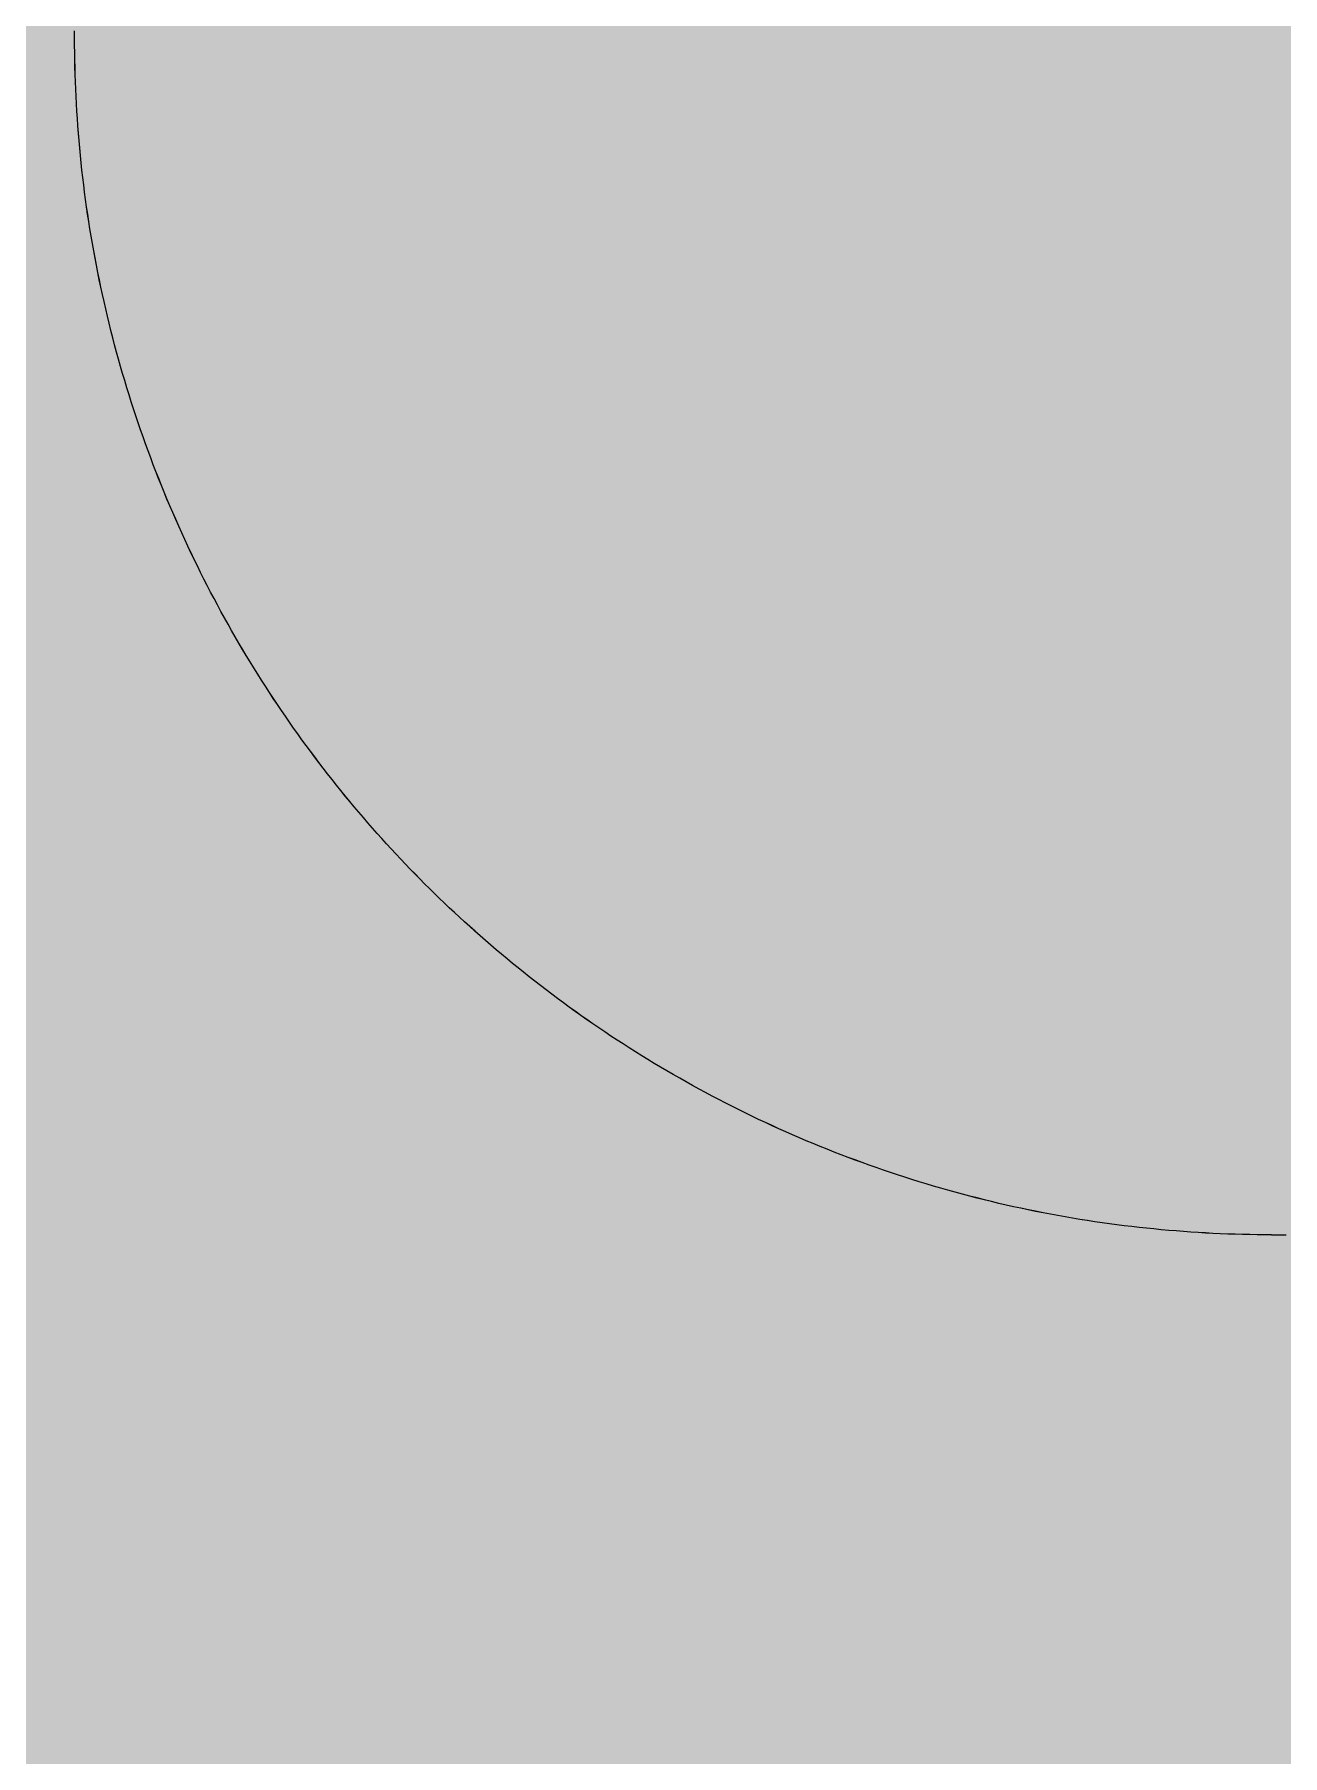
# Model space of a CAD drawing. Header units: millimetres. Extents: x 5622 to 8918, y 2044 to 6634.
# Drawn here: x 8590.204 to 8593.593, y 5255.662 to 5260.336 of the extents above; entities that cross this region are included whole.
import ezdxf

# ---------------------------------------------------------------- set-up
doc = ezdxf.new("R2010")
doc.units = ezdxf.units.MM
doc.linetypes.add('NASCOSTA', pattern=[9.525, 6.35, -3.175])
for name, color, linetype, lineweight in [('F_ARREDI', 7, 'Continuous', 5), ('F_FERRAMENTA', 253, 'Continuous', 5), ('F_MULTI laminato OPACO_retino', 1, 'Continuous', 5), ('F_Proiezioni', 253, 'NASCOSTA', 9)]:
    doc.layers.add(name, color=color, linetype=linetype, lineweight=lineweight)

# ---------------------------------------------------------------- blocks, each defined once
blk = doc.blocks.new("LIBRERIA_ingresso-living_sez._B.B'")
at = {"layer": 'F_MULTI laminato OPACO_retino', "true_color": 0x636466}
h = blk.add_hatch(color=251, dxfattribs=at)
h.dxf.hatch_style = 1
h.paths.add_polyline_path([(41313.1315, 11071.1262), (41913.1315, 11071.1262), (41913.1315, 13145.6262), (41313.1315, 13145.6262)])
at = {"layer": 'F_MULTI laminato OPACO_retino', "true_color": 0x939598}
h = blk.add_hatch(color=252, dxfattribs=at)
h.dxf.hatch_style = 1
h.paths.add_polyline_path([(41313.1315, 13145.6262), (41613.1315, 13145.6262), (41613.1315, 11071.1262), (41313.1315, 11071.1262)])
at = {"layer": 'F_Proiezioni', "color": 1}
for p, q in [((41585.8815, 12667.6259), (41585.8816, 12667.6458)), ((41585.8816, 12667.6061), (41585.8815, 12667.6259)), ((41585.8818, 12667.5863), (41585.8816, 12667.6061)), ((41585.8821, 12667.5665), (41585.8818, 12667.5863)), ((41585.8825, 12667.5466), (41585.8821, 12667.5665)), ((41585.8831, 12667.5267), (41585.8825, 12667.5466)), ((41585.8837, 12667.5068), (41585.8831, 12667.5267)), ((41585.8845, 12667.4869), (41585.8837, 12667.5068)), ((41585.8854, 12667.467), (41585.8845, 12667.4869)), ((41585.8865, 12667.4471), (41585.8854, 12667.467)), ((41585.8877, 12667.4272), (41585.8865, 12667.4471)), ((41585.8889, 12667.4072), (41585.8877, 12667.4272)), ((41585.8904, 12667.3873), (41585.8889, 12667.4072)), ((41585.8919, 12667.3673), (41585.8904, 12667.3873)), ((41585.8935, 12667.3474), (41585.8919, 12667.3673)), ((41585.8953, 12667.3274), (41585.8935, 12667.3474)), ((41585.8972, 12667.3075), (41585.8953, 12667.3274)), ((41585.8993, 12667.2875), (41585.8972, 12667.3075)), ((41585.9014, 12667.2675), (41585.8993, 12667.2875)), ((41585.9037, 12667.2476), (41585.9014, 12667.2675)), ((41585.9061, 12667.2276), (41585.9037, 12667.2476)), ((41585.9086, 12667.2077), (41585.9061, 12667.2276)), ((41585.9112, 12667.1878), (41585.9086, 12667.2077)), ((41585.914, 12667.1678), (41585.9112, 12667.1878)), ((41585.9169, 12667.1479), (41585.914, 12667.1678)), ((41585.9199, 12667.128), (41585.9169, 12667.1479)), ((41585.9231, 12667.1081), (41585.9199, 12667.128)), ((41585.9263, 12667.0883), (41585.9231, 12667.1081)), ((41585.9297, 12667.0684), (41585.9263, 12667.0883)), ((41585.9332, 12667.0486), (41585.9297, 12667.0684)), ((41585.9369, 12667.0287), (41585.9332, 12667.0486)), ((41585.9406, 12667.0089), (41585.9369, 12667.0287)), ((41585.9445, 12666.9892), (41585.9406, 12667.0089)), ((41585.9485, 12666.9694), (41585.9445, 12666.9892)), ((41585.9527, 12666.9497), (41585.9485, 12666.9694)), ((41585.9569, 12666.93), (41585.9527, 12666.9497)), ((41585.9613, 12666.9103), (41585.9569, 12666.93)), ((41585.9658, 12666.8906), (41585.9613, 12666.9103)), ((41585.9704, 12666.871), (41585.9658, 12666.8906)), ((41585.9752, 12666.8514), (41585.9704, 12666.871)), ((41585.9801, 12666.8318), (41585.9752, 12666.8514)), ((41585.9851, 12666.8123), (41585.9801, 12666.8318)), ((41585.9902, 12666.7928), (41585.9851, 12666.8123)), ((41585.9954, 12666.7733), (41585.9902, 12666.7928)), ((41586.0008, 12666.7539), (41585.9954, 12666.7733)), ((41586.0062, 12666.7345), (41586.0008, 12666.7539)), ((41586.0118, 12666.7151), (41586.0062, 12666.7345)), ((41586.0175, 12666.6958), (41586.0118, 12666.7151)), ((41586.0233, 12666.6765), (41586.0175, 12666.6958)), ((41586.0293, 12666.6573), (41586.0233, 12666.6765)), ((41586.0354, 12666.6381), (41586.0293, 12666.6573)), ((41586.0415, 12666.6189), (41586.0354, 12666.6381)), ((41586.0478, 12666.5998), (41586.0415, 12666.6189)), ((41586.0542, 12666.5807), (41586.0478, 12666.5998)), ((41586.0608, 12666.5617), (41586.0542, 12666.5807)), ((41586.0674, 12666.5427), (41586.0608, 12666.5617)), ((41586.0742, 12666.5238), (41586.0674, 12666.5427)), ((41586.081, 12666.5049), (41586.0742, 12666.5238)), ((41586.088, 12666.4861), (41586.081, 12666.5049)), ((41586.0951, 12666.4673), (41586.088, 12666.4861)), ((41586.1023, 12666.4486), (41586.0951, 12666.4673)), ((41586.1096, 12666.4299), (41586.1023, 12666.4486)), ((41586.1171, 12666.4113), (41586.1096, 12666.4299)), ((41586.1246, 12666.3927), (41586.1171, 12666.4113)), ((41586.1323, 12666.3742), (41586.1246, 12666.3927)), ((41586.14, 12666.3558), (41586.1323, 12666.3742)), ((41586.1479, 12666.3374), (41586.14, 12666.3558)), ((41586.1559, 12666.319), (41586.1479, 12666.3374)), ((41586.164, 12666.3008), (41586.1559, 12666.319)), ((41586.1722, 12666.2826), (41586.164, 12666.3008)), ((41586.1805, 12666.2644), (41586.1722, 12666.2826)), ((41586.1889, 12666.2463), (41586.1805, 12666.2644)), ((41586.1974, 12666.2283), (41586.1889, 12666.2463)), ((41586.2061, 12666.2103), (41586.1974, 12666.2283)), ((41586.2148, 12666.1924), (41586.2061, 12666.2103)), ((41586.2236, 12666.1746), (41586.2148, 12666.1924)), ((41586.2326, 12666.1568), (41586.2236, 12666.1746)), ((41586.2416, 12666.1391), (41586.2326, 12666.1568)), ((41586.2508, 12666.1215), (41586.2416, 12666.1391)), ((41586.26, 12666.1039), (41586.2508, 12666.1215)), ((41586.2693, 12666.0864), (41586.26, 12666.1039)), ((41586.2788, 12666.069), (41586.2693, 12666.0864)), ((41586.2883, 12666.0516), (41586.2788, 12666.069)), ((41586.298, 12666.0343), (41586.2883, 12666.0516)), ((41586.3077, 12666.0171), (41586.298, 12666.0343)), ((41586.3175, 12666), (41586.3077, 12666.0171)), ((41586.3275, 12665.9829), (41586.3175, 12666)), ((41586.3375, 12665.9659), (41586.3275, 12665.9829)), ((41586.3476, 12665.949), (41586.3375, 12665.9659)), ((41586.3578, 12665.9321), (41586.3476, 12665.949)), ((41586.3681, 12665.9154), (41586.3578, 12665.9321)), ((41586.3785, 12665.8987), (41586.3681, 12665.9154)), ((41586.389, 12665.8821), (41586.3785, 12665.8987)), ((41586.3996, 12665.8656), (41586.389, 12665.8821)), ((41586.4103, 12665.8491), (41586.3996, 12665.8656)), ((41586.421, 12665.8327), (41586.4103, 12665.8491)), ((41586.4319, 12665.8165), (41586.421, 12665.8327)), ((41586.4428, 12665.8002), (41586.4319, 12665.8165)), ((41586.4538, 12665.7841), (41586.4428, 12665.8002)), ((41586.4649, 12665.7681), (41586.4538, 12665.7841)), ((41586.4761, 12665.7522), (41586.4649, 12665.7681)), ((41586.4874, 12665.7363), (41586.4761, 12665.7522)), ((41586.4987, 12665.7205), (41586.4874, 12665.7363)), ((41586.5101, 12665.7048), (41586.4987, 12665.7205)), ((41586.5217, 12665.6892), (41586.5101, 12665.7048)), ((41586.5332, 12665.6737), (41586.5217, 12665.6892)), ((41586.5449, 12665.6583), (41586.5332, 12665.6737)), ((41586.5567, 12665.6429), (41586.5449, 12665.6583)), ((41586.5685, 12665.6277), (41586.5567, 12665.6429)), ((41586.5804, 12665.6125), (41586.5685, 12665.6277)), ((41586.5923, 12665.5975), (41586.5804, 12665.6125)), ((41586.6044, 12665.5825), (41586.5923, 12665.5975)), ((41586.6165, 12665.5676), (41586.6044, 12665.5825)), ((41586.6286, 12665.5528), (41586.6165, 12665.5676)), ((41586.6409, 12665.5382), (41586.6286, 12665.5528)), ((41586.6532, 12665.5236), (41586.6409, 12665.5382)), ((41586.6656, 12665.5091), (41586.6532, 12665.5236)), ((41586.678, 12665.4947), (41586.6656, 12665.5091)), ((41586.6905, 12665.4803), (41586.678, 12665.4947)), ((41586.7031, 12665.4661), (41586.6905, 12665.4803)), ((41586.7157, 12665.452), (41586.7031, 12665.4661)), ((41586.7284, 12665.438), (41586.7157, 12665.452)), ((41586.7411, 12665.4241), (41586.7284, 12665.438)), ((41586.7539, 12665.4103), (41586.7411, 12665.4241)), ((41586.7668, 12665.3965), (41586.7539, 12665.4103)), ((41586.7797, 12665.3829), (41586.7668, 12665.3965)), ((41586.7926, 12665.3694), (41586.7797, 12665.3829)), ((41586.8056, 12665.356), (41586.7926, 12665.3694)), ((41586.8187, 12665.3427), (41586.8056, 12665.356)), ((41586.8318, 12665.3295), (41586.8187, 12665.3427)), ((41586.845, 12665.3163), (41586.8318, 12665.3295)), ((41586.8583, 12665.3033), (41586.845, 12665.3163)), ((41586.8717, 12665.2902), (41586.8583, 12665.3033)), ((41586.8852, 12665.2772), (41586.8717, 12665.2902)), ((41586.8988, 12665.2643), (41586.8852, 12665.2772)), ((41586.9126, 12665.2514), (41586.8988, 12665.2643)), ((41586.9264, 12665.2385), (41586.9126, 12665.2514)), ((41586.9403, 12665.2257), (41586.9264, 12665.2385)), ((41586.9544, 12665.213), (41586.9403, 12665.2257)), ((41586.9685, 12665.2003), (41586.9544, 12665.213)), ((41586.9828, 12665.1877), (41586.9685, 12665.2003)), ((41586.9971, 12665.1751), (41586.9828, 12665.1877)), ((41587.0116, 12665.1626), (41586.9971, 12665.1751)), ((41587.0261, 12665.1502), (41587.0116, 12665.1626)), ((41587.0408, 12665.1378), (41587.0261, 12665.1502)), ((41587.0555, 12665.1255), (41587.0408, 12665.1378)), ((41587.0704, 12665.1132), (41587.0555, 12665.1255)), ((41587.0854, 12665.101), (41587.0704, 12665.1132)), ((41587.1004, 12665.0889), (41587.0854, 12665.101)), ((41587.1156, 12665.0768), (41587.1004, 12665.0889)), ((41587.1308, 12665.0648), (41587.1156, 12665.0768)), ((41587.1462, 12665.0529), (41587.1308, 12665.0648)), ((41587.1616, 12665.041), (41587.1462, 12665.0529)), ((41587.1772, 12665.0293), (41587.1616, 12665.041)), ((41587.1928, 12665.0176), (41587.1772, 12665.0293)), ((41587.2085, 12665.0059), (41587.1928, 12665.0176)), ((41587.2243, 12664.9944), (41587.2085, 12665.0059)), ((41587.2403, 12664.9829), (41587.2243, 12664.9944)), ((41587.2563, 12664.9715), (41587.2403, 12664.9829)), ((41587.2724, 12664.9602), (41587.2563, 12664.9715)), ((41587.2886, 12664.949), (41587.2724, 12664.9602)), ((41587.3048, 12664.9379), (41587.2886, 12664.949)), ((41587.3212, 12664.9268), (41587.3048, 12664.9379)), ((41587.3377, 12664.9159), (41587.3212, 12664.9268)), ((41587.3542, 12664.905), (41587.3377, 12664.9159)), ((41587.3709, 12664.8942), (41587.3542, 12664.905)), ((41587.3876, 12664.8835), (41587.3709, 12664.8942)), ((41587.4044, 12664.8729), (41587.3876, 12664.8835)), ((41587.4213, 12664.8623), (41587.4044, 12664.8729)), ((41587.4383, 12664.8519), (41587.4213, 12664.8623)), ((41587.4553, 12664.8416), (41587.4383, 12664.8519)), ((41587.4725, 12664.8313), (41587.4553, 12664.8416)), ((41587.4897, 12664.8212), (41587.4725, 12664.8313)), ((41587.507, 12664.8111), (41587.4897, 12664.8212)), ((41587.5244, 12664.8012), (41587.507, 12664.8111)), ((41587.5418, 12664.7913), (41587.5244, 12664.8012)), ((41587.5594, 12664.7816), (41587.5418, 12664.7913)), ((41587.577, 12664.7719), (41587.5594, 12664.7816)), ((41587.5947, 12664.7623), (41587.577, 12664.7719)), ((41587.6124, 12664.7529), (41587.5947, 12664.7623)), ((41587.6303, 12664.7435), (41587.6124, 12664.7529)), ((41587.6482, 12664.7343), (41587.6303, 12664.7435)), ((41587.6661, 12664.7251), (41587.6482, 12664.7343)), ((41587.6842, 12664.7161), (41587.6661, 12664.7251)), ((41587.7023, 12664.7071), (41587.6842, 12664.7161)), ((41587.7204, 12664.6983), (41587.7023, 12664.7071)), ((41587.7387, 12664.6896), (41587.7204, 12664.6983)), ((41587.757, 12664.6809), (41587.7387, 12664.6896)), ((41587.7754, 12664.6724), (41587.757, 12664.6809)), ((41587.7938, 12664.664), (41587.7754, 12664.6724)), ((41587.8123, 12664.6557), (41587.7938, 12664.664)), ((41587.8309, 12664.6476), (41587.8123, 12664.6557)), ((41587.8495, 12664.6395), (41587.8309, 12664.6476)), ((41587.8682, 12664.6316), (41587.8495, 12664.6395)), ((41587.8869, 12664.6237), (41587.8682, 12664.6316)), ((41587.9057, 12664.616), (41587.8869, 12664.6237)), ((41587.9246, 12664.6084), (41587.9057, 12664.616)), ((41587.9435, 12664.6009), (41587.9246, 12664.6084)), ((41587.9625, 12664.5935), (41587.9435, 12664.6009)), ((41587.9815, 12664.5863), (41587.9625, 12664.5935)), ((41588.0006, 12664.5791), (41587.9815, 12664.5863)), ((41588.0197, 12664.5721), (41588.0006, 12664.5791)), ((41588.0389, 12664.5652), (41588.0197, 12664.5721)), ((41588.0581, 12664.5584), (41588.0389, 12664.5652)), ((41588.0774, 12664.5517), (41588.0581, 12664.5584)), ((41588.0967, 12664.5452), (41588.0774, 12664.5517)), ((41588.1161, 12664.5387), (41588.0967, 12664.5452)), ((41588.1355, 12664.5324), (41588.1161, 12664.5387)), ((41588.1549, 12664.5262), (41588.1355, 12664.5324)), ((41588.1744, 12664.5201), (41588.1549, 12664.5262)), ((41588.194, 12664.5142), (41588.1744, 12664.5201)), ((41588.2135, 12664.5083), (41588.194, 12664.5142)), ((41588.2332, 12664.5026), (41588.2135, 12664.5083)), ((41588.2528, 12664.497), (41588.2332, 12664.5026)), ((41588.2725, 12664.4916), (41588.2528, 12664.497)), ((41588.2922, 12664.4862), (41588.2725, 12664.4916)), ((41588.3119, 12664.481), (41588.2922, 12664.4862)), ((41588.3317, 12664.4759), (41588.3119, 12664.481)), ((41588.3515, 12664.471), (41588.3317, 12664.4759)), ((41588.3714, 12664.4661), (41588.3515, 12664.471)), ((41588.3912, 12664.4614), (41588.3714, 12664.4661)), ((41588.4111, 12664.4568), (41588.3912, 12664.4614)), ((41588.431, 12664.4523), (41588.4111, 12664.4568)), ((41588.451, 12664.448), (41588.431, 12664.4523)), ((41588.4709, 12664.4438), (41588.451, 12664.448)), ((41588.4909, 12664.4397), (41588.4709, 12664.4438)), ((41588.5109, 12664.4358), (41588.4909, 12664.4397)), ((41588.5309, 12664.4319), (41588.5109, 12664.4358)), ((41588.5509, 12664.4282), (41588.5309, 12664.4319)), ((41588.5709, 12664.4247), (41588.5509, 12664.4282)), ((41588.591, 12664.4212), (41588.5709, 12664.4247)), ((41588.6111, 12664.4179), (41588.591, 12664.4212)), ((41588.6311, 12664.4147), (41588.6111, 12664.4179)), ((41588.6512, 12664.4117), (41588.6311, 12664.4147)), ((41588.6713, 12664.4087), (41588.6512, 12664.4117)), ((41588.6914, 12664.4059), (41588.6713, 12664.4087)), ((41588.7115, 12664.4033), (41588.6914, 12664.4059)), ((41588.7316, 12664.4007), (41588.7115, 12664.4033)), ((41588.7517, 12664.3983), (41588.7316, 12664.4007)), ((41588.7718, 12664.396), (41588.7517, 12664.3983)), ((41588.7919, 12664.3938), (41588.7718, 12664.396)), ((41588.812, 12664.3918), (41588.7919, 12664.3938)), ((41588.832, 12664.3898), (41588.812, 12664.3918)), ((41588.8521, 12664.388), (41588.832, 12664.3898)), ((41588.8722, 12664.3864), (41588.8521, 12664.388)), ((41588.8922, 12664.3848), (41588.8722, 12664.3864)), ((41588.9123, 12664.3834), (41588.8922, 12664.3848)), ((41588.9323, 12664.3821), (41588.9123, 12664.3834)), ((41588.9523, 12664.3809), (41588.9323, 12664.3821)), ((41588.9723, 12664.3799), (41588.9523, 12664.3809)), ((41588.9923, 12664.379), (41588.9723, 12664.3799)), ((41589.0123, 12664.3782), (41588.9923, 12664.379)), ((41589.0322, 12664.3775), (41589.0123, 12664.3782)), ((41589.0521, 12664.3769), (41589.0322, 12664.3775)), ((41589.072, 12664.3765), (41589.0521, 12664.3769)), ((41589.0919, 12664.3762), (41589.072, 12664.3765)), ((41589.1117, 12664.376), (41589.0919, 12664.3762)), ((41589.1315, 12664.3759), (41589.1117, 12664.376)), ((41589.1315, 12664.3759), (41589.1513, 12664.376)), ((41589.1513, 12664.376), (41589.1712, 12664.3762))]:
    blk.add_line(p, q, dxfattribs=at)

msp = doc.modelspace()

# ---------------------------------------------------------------- linework, layer by layer
at = {"layer": 'F_FERRAMENTA', "linetype": 'NASCOSTA'}
for p, q in [((8590.3128, 5260.3265), (8590.3128, 5260.3463)), ((8590.3128, 5260.3067), (8590.3128, 5260.3265)), ((8590.313, 5260.2869), (8590.3128, 5260.3067)), ((8590.3133, 5260.267), (8590.313, 5260.2869)), ((8590.3138, 5260.2472), (8590.3133, 5260.267)), ((8590.3143, 5260.2273), (8590.3138, 5260.2472)), ((8590.315, 5260.2074), (8590.3143, 5260.2273)), ((8590.3158, 5260.1875), (8590.315, 5260.2074)), ((8590.3167, 5260.1676), (8590.3158, 5260.1875)), ((8590.3177, 5260.1476), (8590.3167, 5260.1676)), ((8590.3189, 5260.1277), (8590.3177, 5260.1476)), ((8590.3202, 5260.1078), (8590.3189, 5260.1277)), ((8590.3216, 5260.0878), (8590.3202, 5260.1078)), ((8590.3231, 5260.0679), (8590.3216, 5260.0878)), ((8590.3248, 5260.0479), (8590.3231, 5260.0679)), ((8590.3266, 5260.028), (8590.3248, 5260.0479)), ((8590.3285, 5260.008), (8590.3266, 5260.028)), ((8590.3305, 5259.988), (8590.3285, 5260.008)), ((8590.3326, 5259.9681), (8590.3305, 5259.988)), ((8590.3349, 5259.9481), (8590.3326, 5259.9681)), ((8590.3373, 5259.9282), (8590.3349, 5259.9481)), ((8590.3398, 5259.9083), (8590.3373, 5259.9282)), ((8590.3425, 5259.8883), (8590.3398, 5259.9083)), ((8590.3453, 5259.8684), (8590.3425, 5259.8883)), ((8590.3482, 5259.8485), (8590.3453, 5259.8684)), ((8590.3512, 5259.8286), (8590.3482, 5259.8485)), ((8590.3543, 5259.8087), (8590.3512, 5259.8286)), ((8590.3576, 5259.7888), (8590.3543, 5259.8087)), ((8590.361, 5259.769), (8590.3576, 5259.7888)), ((8590.3645, 5259.7491), (8590.361, 5259.769)), ((8590.3681, 5259.7293), (8590.3645, 5259.7491)), ((8590.3719, 5259.7095), (8590.3681, 5259.7293)), ((8590.3758, 5259.6897), (8590.3719, 5259.7095)), ((8590.3798, 5259.67), (8590.3758, 5259.6897)), ((8590.3839, 5259.6502), (8590.3798, 5259.67)), ((8590.3882, 5259.6305), (8590.3839, 5259.6502)), ((8590.3926, 5259.6108), (8590.3882, 5259.6305)), ((8590.3971, 5259.5912), (8590.3926, 5259.6108)), ((8590.4017, 5259.5715), (8590.3971, 5259.5912)), ((8590.4064, 5259.5519), (8590.4017, 5259.5715)), ((8590.4113, 5259.5324), (8590.4064, 5259.5519)), ((8590.4163, 5259.5128), (8590.4113, 5259.5324)), ((8590.4214, 5259.4933), (8590.4163, 5259.5128)), ((8590.4266, 5259.4739), (8590.4214, 5259.4933)), ((8590.432, 5259.4544), (8590.4266, 5259.4739)), ((8590.4375, 5259.435), (8590.432, 5259.4544)), ((8590.4431, 5259.4157), (8590.4375, 5259.435)), ((8590.4488, 5259.3963), (8590.4431, 5259.4157)), ((8590.4546, 5259.377), (8590.4488, 5259.3963)), ((8590.4605, 5259.3578), (8590.4546, 5259.377)), ((8590.4666, 5259.3386), (8590.4605, 5259.3578)), ((8590.4728, 5259.3194), (8590.4666, 5259.3386)), ((8590.4791, 5259.3003), (8590.4728, 5259.3194)), ((8590.4855, 5259.2813), (8590.4791, 5259.3003)), ((8590.492, 5259.2622), (8590.4855, 5259.2813)), ((8590.4986, 5259.2432), (8590.492, 5259.2622)), ((8590.5054, 5259.2243), (8590.4986, 5259.2432)), ((8590.5123, 5259.2054), (8590.5054, 5259.2243)), ((8590.5192, 5259.1866), (8590.5123, 5259.2054)), ((8590.5263, 5259.1678), (8590.5192, 5259.1866)), ((8590.5336, 5259.1491), (8590.5263, 5259.1678)), ((8590.5409, 5259.1304), (8590.5336, 5259.1491)), ((8590.5483, 5259.1118), (8590.5409, 5259.1304)), ((8590.5558, 5259.0933), (8590.5483, 5259.1118)), ((8590.5635, 5259.0748), (8590.5558, 5259.0933)), ((8590.5713, 5259.0563), (8590.5635, 5259.0748)), ((8590.5791, 5259.0379), (8590.5713, 5259.0563)), ((8590.5871, 5259.0196), (8590.5791, 5259.0379)), ((8590.5952, 5259.0013), (8590.5871, 5259.0196)), ((8590.6034, 5258.9831), (8590.5952, 5259.0013)), ((8590.6117, 5258.965), (8590.6034, 5258.9831)), ((8590.6201, 5258.9469), (8590.6117, 5258.965)), ((8590.6287, 5258.9288), (8590.6201, 5258.9469)), ((8590.6373, 5258.9109), (8590.6287, 5258.9288)), ((8590.646, 5258.893), (8590.6373, 5258.9109)), ((8590.6549, 5258.8751), (8590.646, 5258.893)), ((8590.6638, 5258.8574), (8590.6549, 5258.8751)), ((8590.6729, 5258.8397), (8590.6638, 5258.8574)), ((8590.682, 5258.822), (8590.6729, 5258.8397)), ((8590.6912, 5258.8045), (8590.682, 5258.822)), ((8590.7006, 5258.787), (8590.6912, 5258.8045)), ((8590.71, 5258.7695), (8590.7006, 5258.787)), ((8590.7196, 5258.7522), (8590.71, 5258.7695)), ((8590.7292, 5258.7349), (8590.7196, 5258.7522)), ((8590.739, 5258.7177), (8590.7292, 5258.7349)), ((8590.7488, 5258.7005), (8590.739, 5258.7177)), ((8590.7587, 5258.6835), (8590.7488, 5258.7005)), ((8590.7687, 5258.6665), (8590.7587, 5258.6835)), ((8590.7789, 5258.6495), (8590.7687, 5258.6665)), ((8590.7891, 5258.6327), (8590.7789, 5258.6495)), ((8590.7994, 5258.6159), (8590.7891, 5258.6327)), ((8590.8098, 5258.5992), (8590.7994, 5258.6159)), ((8590.8203, 5258.5826), (8590.8098, 5258.5992)), ((8590.8308, 5258.5661), (8590.8203, 5258.5826)), ((8590.8415, 5258.5497), (8590.8308, 5258.5661)), ((8590.8523, 5258.5333), (8590.8415, 5258.5497)), ((8590.8631, 5258.517), (8590.8523, 5258.5333)), ((8590.874, 5258.5008), (8590.8631, 5258.517)), ((8590.885, 5258.4847), (8590.874, 5258.5008)), ((8590.8962, 5258.4686), (8590.885, 5258.4847)), ((8590.9073, 5258.4527), (8590.8962, 5258.4686)), ((8590.9186, 5258.4368), (8590.9073, 5258.4527)), ((8590.93, 5258.4211), (8590.9186, 5258.4368)), ((8590.9414, 5258.4054), (8590.93, 5258.4211)), ((8590.9529, 5258.3898), (8590.9414, 5258.4054)), ((8590.9645, 5258.3743), (8590.9529, 5258.3898)), ((8590.9762, 5258.3588), (8590.9645, 5258.3743)), ((8590.9879, 5258.3435), (8590.9762, 5258.3588)), ((8590.9997, 5258.3282), (8590.9879, 5258.3435)), ((8591.0116, 5258.3131), (8590.9997, 5258.3282)), ((8591.0236, 5258.298), (8591.0116, 5258.3131)), ((8591.0356, 5258.2831), (8591.0236, 5258.298)), ((8591.0477, 5258.2682), (8591.0356, 5258.2831)), ((8591.0599, 5258.2534), (8591.0477, 5258.2682)), ((8591.0721, 5258.2387), (8591.0599, 5258.2534)), ((8591.0844, 5258.2241), (8591.0721, 5258.2387)), ((8591.0968, 5258.2096), (8591.0844, 5258.2241)), ((8591.1092, 5258.1952), (8591.0968, 5258.2096)), ((8591.1217, 5258.1809), (8591.1092, 5258.1952)), ((8591.1343, 5258.1667), (8591.1217, 5258.1809)), ((8591.1469, 5258.1526), (8591.1343, 5258.1667)), ((8591.1596, 5258.1385), (8591.1469, 5258.1526)), ((8591.1724, 5258.1246), (8591.1596, 5258.1385)), ((8591.1851, 5258.1108), (8591.1724, 5258.1246)), ((8591.198, 5258.0971), (8591.1851, 5258.1108)), ((8591.2109, 5258.0835), (8591.198, 5258.0971)), ((8591.2239, 5258.0699), (8591.2109, 5258.0835)), ((8591.2369, 5258.0565), (8591.2239, 5258.0699)), ((8591.2499, 5258.0432), (8591.2369, 5258.0565)), ((8591.2631, 5258.03), (8591.2499, 5258.0432)), ((8591.2762, 5258.0169), (8591.2631, 5258.03)), ((8591.2895, 5258.0038), (8591.2762, 5258.0169)), ((8591.3029, 5257.9908), (8591.2895, 5258.0038)), ((8591.3165, 5257.9778), (8591.3029, 5257.9908)), ((8591.3301, 5257.9648), (8591.3165, 5257.9778)), ((8591.3438, 5257.9519), (8591.3301, 5257.9648)), ((8591.3576, 5257.9391), (8591.3438, 5257.9519)), ((8591.3716, 5257.9263), (8591.3576, 5257.9391)), ((8591.3856, 5257.9136), (8591.3716, 5257.9263)), ((8591.3998, 5257.9009), (8591.3856, 5257.9136)), ((8591.414, 5257.8882), (8591.3998, 5257.9009)), ((8591.4284, 5257.8757), (8591.414, 5257.8882)), ((8591.4428, 5257.8632), (8591.4284, 5257.8757)), ((8591.4574, 5257.8507), (8591.4428, 5257.8632)), ((8591.472, 5257.8383), (8591.4574, 5257.8507)), ((8591.4868, 5257.826), (8591.472, 5257.8383)), ((8591.5016, 5257.8137), (8591.4868, 5257.826)), ((8591.5166, 5257.8015), (8591.5016, 5257.8137)), ((8591.5317, 5257.7894), (8591.5166, 5257.8015)), ((8591.5468, 5257.7774), (8591.5317, 5257.7894)), ((8591.5621, 5257.7654), (8591.5468, 5257.7774)), ((8591.5774, 5257.7534), (8591.5621, 5257.7654)), ((8591.5929, 5257.7416), (8591.5774, 5257.7534)), ((8591.6084, 5257.7298), (8591.5929, 5257.7416)), ((8591.624, 5257.7181), (8591.6084, 5257.7298)), ((8591.6398, 5257.7065), (8591.624, 5257.7181)), ((8591.6556, 5257.6949), (8591.6398, 5257.7065)), ((8591.6715, 5257.6835), (8591.6556, 5257.6949)), ((8591.6875, 5257.6721), (8591.6715, 5257.6835)), ((8591.7036, 5257.6608), (8591.6875, 5257.6721)), ((8591.7198, 5257.6496), (8591.7036, 5257.6608)), ((8591.7361, 5257.6384), (8591.7198, 5257.6496)), ((8591.7525, 5257.6274), (8591.7361, 5257.6384)), ((8591.7689, 5257.6164), (8591.7525, 5257.6274)), ((8591.7855, 5257.6055), (8591.7689, 5257.6164)), ((8591.8021, 5257.5947), (8591.7855, 5257.6055)), ((8591.8188, 5257.584), (8591.8021, 5257.5947)), ((8591.8357, 5257.5734), (8591.8188, 5257.584)), ((8591.8526, 5257.5629), (8591.8357, 5257.5734)), ((8591.8695, 5257.5525), (8591.8526, 5257.5629)), ((8591.8866, 5257.5421), (8591.8695, 5257.5525)), ((8591.9037, 5257.5319), (8591.8866, 5257.5421)), ((8591.921, 5257.5217), (8591.9037, 5257.5319)), ((8591.9383, 5257.5117), (8591.921, 5257.5217)), ((8591.9556, 5257.5017), (8591.9383, 5257.5117)), ((8591.9731, 5257.4919), (8591.9556, 5257.5017)), ((8591.9906, 5257.4821), (8591.9731, 5257.4919)), ((8592.0082, 5257.4724), (8591.9906, 5257.4821)), ((8592.0259, 5257.4629), (8592.0082, 5257.4724)), ((8592.0437, 5257.4534), (8592.0259, 5257.4629)), ((8592.0615, 5257.4441), (8592.0437, 5257.4534)), ((8592.0794, 5257.4348), (8592.0615, 5257.4441)), ((8592.0974, 5257.4257), (8592.0794, 5257.4348)), ((8592.1154, 5257.4166), (8592.0974, 5257.4257)), ((8592.1335, 5257.4077), (8592.1154, 5257.4166)), ((8592.1517, 5257.3988), (8592.1335, 5257.4077)), ((8592.1699, 5257.3901), (8592.1517, 5257.3988)), ((8592.1882, 5257.3815), (8592.1699, 5257.3901)), ((8592.2066, 5257.373), (8592.1882, 5257.3815)), ((8592.2251, 5257.3646), (8592.2066, 5257.373)), ((8592.2436, 5257.3563), (8592.2251, 5257.3646)), ((8592.2621, 5257.3481), (8592.2436, 5257.3563)), ((8592.2807, 5257.34), (8592.2621, 5257.3481)), ((8592.2994, 5257.3321), (8592.2807, 5257.34)), ((8592.3182, 5257.3243), (8592.2994, 5257.3321)), ((8592.337, 5257.3165), (8592.3182, 5257.3243)), ((8592.3558, 5257.3089), (8592.337, 5257.3165)), ((8592.3747, 5257.3014), (8592.3558, 5257.3089)), ((8592.3937, 5257.2941), (8592.3747, 5257.3014)), ((8592.4127, 5257.2868), (8592.3937, 5257.2941)), ((8592.4318, 5257.2797), (8592.4127, 5257.2868)), ((8592.4509, 5257.2726), (8592.4318, 5257.2797)), ((8592.4701, 5257.2657), (8592.4509, 5257.2726)), ((8592.4893, 5257.2589), (8592.4701, 5257.2657)), ((8592.5086, 5257.2523), (8592.4893, 5257.2589)), ((8592.5279, 5257.2457), (8592.5086, 5257.2523)), ((8592.5473, 5257.2393), (8592.5279, 5257.2457)), ((8592.5667, 5257.2329), (8592.5473, 5257.2393)), ((8592.5862, 5257.2268), (8592.5667, 5257.2329)), ((8592.6057, 5257.2207), (8592.5862, 5257.2268)), ((8592.6252, 5257.2147), (8592.6057, 5257.2207)), ((8592.6448, 5257.2089), (8592.6252, 5257.2147)), ((8592.6644, 5257.2032), (8592.6448, 5257.2089)), ((8592.684, 5257.1976), (8592.6644, 5257.2032)), ((8592.7037, 5257.1921), (8592.684, 5257.1976)), ((8592.7234, 5257.1868), (8592.7037, 5257.1921)), ((8592.7432, 5257.1816), (8592.7234, 5257.1868)), ((8592.763, 5257.1765), (8592.7432, 5257.1816)), ((8592.7828, 5257.1715), (8592.763, 5257.1765)), ((8592.8026, 5257.1667), (8592.7828, 5257.1715)), ((8592.8225, 5257.1619), (8592.8026, 5257.1667)), ((8592.8424, 5257.1574), (8592.8225, 5257.1619)), ((8592.8623, 5257.1529), (8592.8424, 5257.1574)), ((8592.8822, 5257.1486), (8592.8623, 5257.1529)), ((8592.9022, 5257.1443), (8592.8822, 5257.1486)), ((8592.9221, 5257.1403), (8592.9022, 5257.1443)), ((8592.9421, 5257.1363), (8592.9221, 5257.1403)), ((8592.9621, 5257.1325), (8592.9421, 5257.1363)), ((8592.9822, 5257.1288), (8592.9621, 5257.1325)), ((8593.0022, 5257.1252), (8592.9822, 5257.1288)), ((8593.0222, 5257.1218), (8593.0022, 5257.1252)), ((8593.0423, 5257.1185), (8593.0222, 5257.1218)), ((8593.0624, 5257.1153), (8593.0423, 5257.1185)), ((8593.0825, 5257.1122), (8593.0624, 5257.1153)), ((8593.1025, 5257.1093), (8593.0825, 5257.1122)), ((8593.1226, 5257.1065), (8593.1025, 5257.1093)), ((8593.1427, 5257.1038), (8593.1226, 5257.1065)), ((8593.1628, 5257.1013), (8593.1427, 5257.1038)), ((8593.1829, 5257.0988), (8593.1628, 5257.1013)), ((8593.203, 5257.0965), (8593.1829, 5257.0988)), ((8593.2231, 5257.0944), (8593.203, 5257.0965)), ((8593.2432, 5257.0923), (8593.2231, 5257.0944)), ((8593.2633, 5257.0904), (8593.2432, 5257.0923)), ((8593.2834, 5257.0886), (8593.2633, 5257.0904)), ((8593.3034, 5257.0869), (8593.2834, 5257.0886)), ((8593.3235, 5257.0854), (8593.3034, 5257.0869)), ((8593.3435, 5257.0839), (8593.3235, 5257.0854)), ((8593.3636, 5257.0827), (8593.3435, 5257.0839)), ((8593.3836, 5257.0815), (8593.3636, 5257.0827)), ((8593.4036, 5257.0804), (8593.3836, 5257.0815)), ((8593.4235, 5257.0795), (8593.4036, 5257.0804)), ((8593.4435, 5257.0787), (8593.4235, 5257.0795)), ((8593.4634, 5257.078), (8593.4435, 5257.0787)), ((8593.4834, 5257.0775), (8593.4634, 5257.078)), ((8593.5033, 5257.077), (8593.4834, 5257.0775)), ((8593.5231, 5257.0767), (8593.5033, 5257.077)), ((8593.543, 5257.0766), (8593.5231, 5257.0767)), ((8593.5628, 5257.0765), (8593.543, 5257.0766)), ((8593.5628, 5257.0765), (8593.5826, 5257.0766)), ((8593.5826, 5257.0766), (8593.6024, 5257.0767))]:
    msp.add_line(p, q, dxfattribs=at)

# ---------------------------------------------------------------- block references
at = {"layer": 'F_ARREDI'}
msp.add_blockref("LIBRERIA_ingresso-living_sez._B.B'", (-32995.5688, -7407.2995), dxfattribs=at)

doc.saveas('drawing.dxf')
